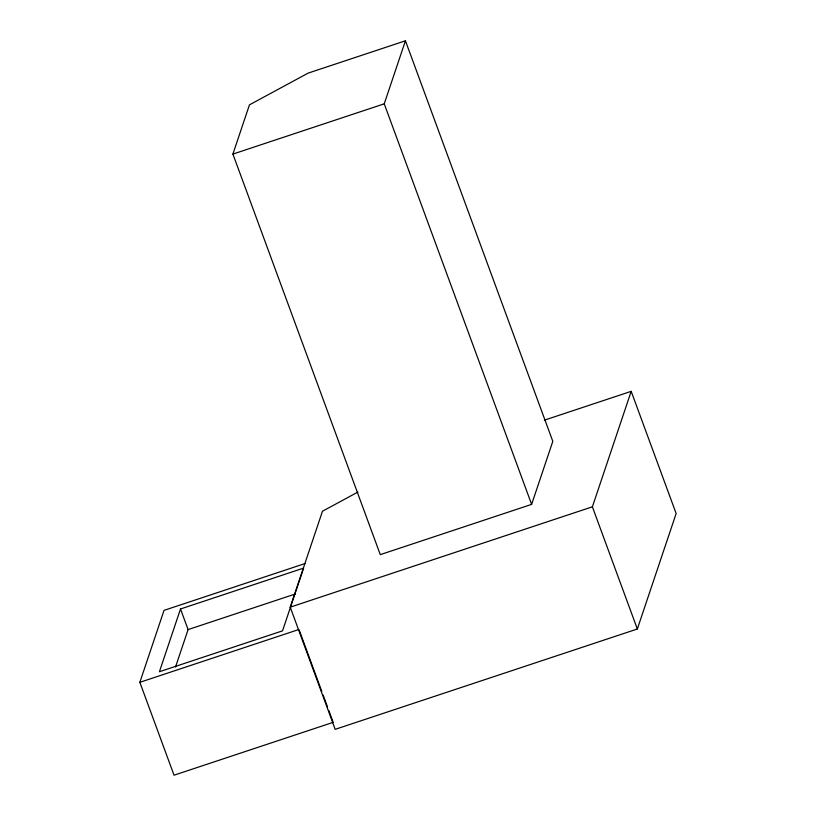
<?xml version="1.0" encoding="UTF-8"?>
<svg xmlns="http://www.w3.org/2000/svg" width="816" height="816" viewBox="0 0 816 816"><rect width="100%" height="100%" fill="white"/><g stroke="black" fill="none" stroke-linecap="round" stroke-linejoin="round"><path stroke-width="1.22" d="M232.907 154.081L249.451 104.856L308.132 73.114L405.43 40.8L552.809 441.354L531.624 504.38L380.276 554.635L232.907 154.081L384.244 103.826L405.43 40.8M328.797 710.44L333.173 722.344L174.032 775.2L139.852 682.319L164.036 610.368L305.102 563.519M180.509 608.981L159.416 671.731L282.53 630.85L303.623 568.099L180.509 608.981L188.088 629.595L175.522 667.009M544.333 420.189L631.196 391.343L676.148 513.529L637.337 629.003L335.182 729.341L290.231 607.155L322.473 511.234L357.938 492.048M637.337 629.003L592.385 506.818L631.196 391.343M188.088 629.595L295.514 593.926M290.231 607.155L592.385 506.818M139.852 682.319L299.003 629.462M384.244 103.826L531.624 504.38M299.441 630.656L321.779 691.387M323.095 694.957L327.481 706.87"/></g></svg>
